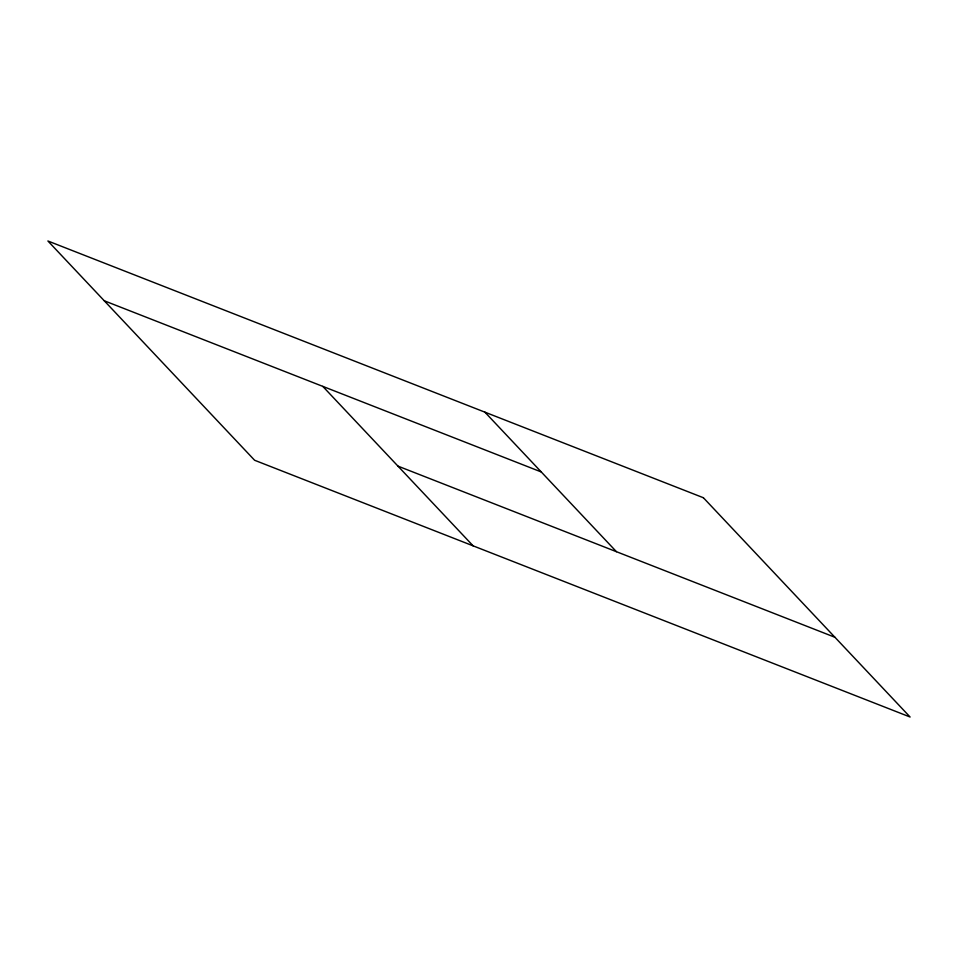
<?xml version="1.0" encoding="UTF-8"?>
<svg xmlns="http://www.w3.org/2000/svg" width="958" height="958" viewBox="0 0 958 958"><rect width="100%" height="100%" fill="white"/><g stroke="black" fill="none" stroke-linecap="round" stroke-linejoin="round"><path stroke-width="1.44" d="M104.278 300.788L541.27 471.959M397.941 466.115L834.933 637.274M484.892 412.156L616.437 551.688M322.774 386.373L473.108 545.844M703.388 497.741L47.9 240.985L254.612 460.259L910.1 717.015L703.388 497.741"/></g></svg>
